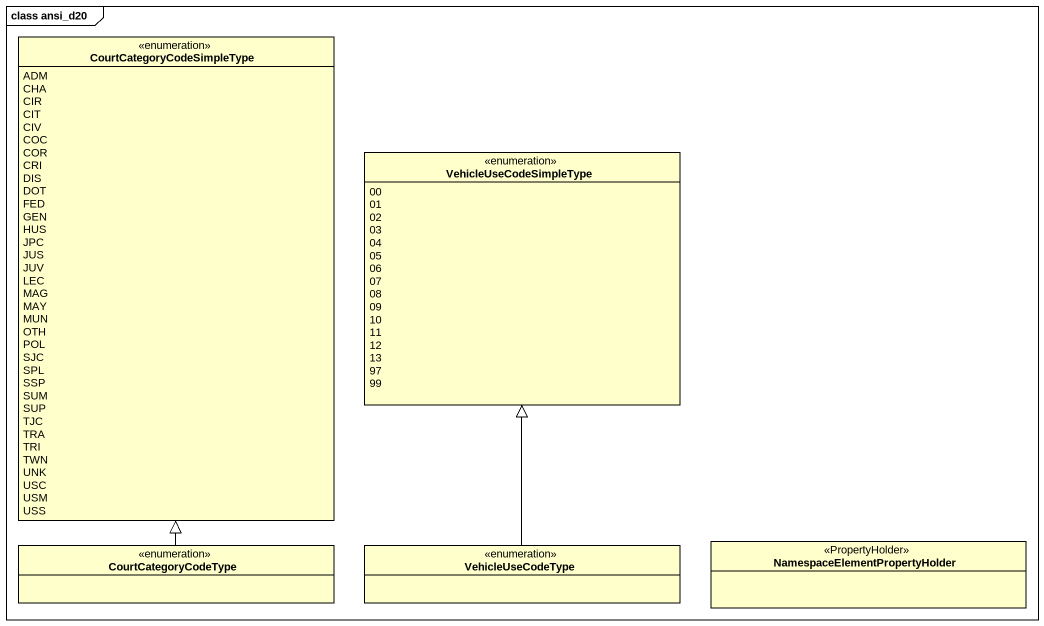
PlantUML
@startuml
mainframe class ansi_d20
hide circle
hide empty members
enum CourtCategoryCodeSimpleType {
  ADM
  CHA
  CIR
  CIT
  CIV
  COC
  COR
  CRI
  DIS
  DOT
  FED
  GEN
  HUS
  JPC
  JUS
  JUV
  LEC
  MAG
  MAY
  MUN
  OTH
  POL
  SJC
  SPL
  SSP
  SUM
  SUP
  TJC
  TRA
  TRI
  TWN
  UNK
  USC
  USM
  USS
}
enum VehicleUseCodeSimpleType {
  00
  01
  02
  03
  04
  05
  06
  07
  08
  09
  10
  11
  12
  13
  97
  99
}
enum CourtCategoryCodeType
enum VehicleUseCodeType
class "NamespaceElementPropertyHolder" as NamespaceElementPropertyHold <<PropertyHolder>>
CourtCategoryCodeType -up-|> CourtCategoryCodeSimpleType
VehicleUseCodeType -up-|> VehicleUseCodeSimpleType
@enduml
